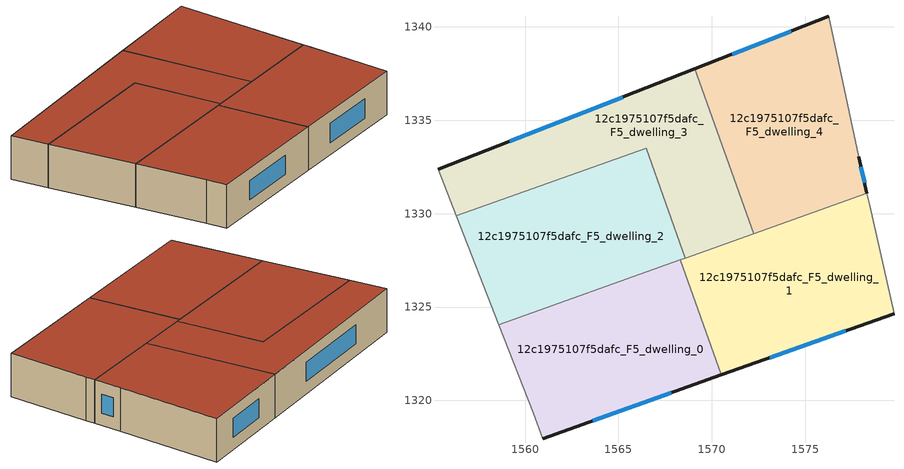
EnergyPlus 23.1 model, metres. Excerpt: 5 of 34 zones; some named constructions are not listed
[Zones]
12c1975107f5dafc_F5_dwelling_0
 floor to 12c1975107f5dafc_F4_dwelling_0 (EU_floor_Construction): 1568.31,1327.53 1570.51,1321.36 1560.94,1317.95 1560.44,1319.35 1558.59,1324.06 z15
 wall outside (EU_wall_Construction): 1560.94,1317.95 1570.51,1321.36 z15:18
 wall adiabatic (EU_wall_Construction): 1558.59,1324.06 1560.44,1319.35 1560.94,1317.95 z15:18
 wall to 12c1975107f5dafc_F5_dwelling_1 (EU_wall_Construction): 1570.51,1321.36 1568.31,1327.53 z15:18
 wall to 12c1975107f5dafc_F5_dwelling_2 (EU_wall_Construction): 1568.31,1327.53 1558.59,1324.06 z15:18
 window (EU_Window_Construction): 1563.62,1318.91 1567.83,1320.4 z15.84:17.16
 roof outside (EU_roof_Construction): 1570.51,1321.36 1568.31,1327.53 1558.59,1324.06 1560.44,1319.35 1560.94,1317.95 z18
12c1975107f5dafc_F5_dwelling_1
 floor to 12c1975107f5dafc_F4_dwelling_1 (EU_floor_Construction): 1578.31,1331.09 1578.45,1330.45 1579.75,1324.65 1570.51,1321.36 1568.31,1327.53 z15
 wall outside (EU_wall_Construction): 1570.51,1321.36 1579.75,1324.65 z15:18
 wall adiabatic (EU_wall_Construction): 1579.75,1324.65 1578.45,1330.45 1578.31,1331.09 z15:18
 wall to 12c1975107f5dafc_F5_dwelling_4 (EU_wall_Construction): 1578.31,1331.09 1572.24,1328.93 z15:18
 wall to 12c1975107f5dafc_F5_dwelling_3 (EU_wall_Construction): 1572.24,1328.93 1568.59,1327.62 z15:18
 wall to 12c1975107f5dafc_F5_dwelling_2 (EU_wall_Construction): 1568.59,1327.62 1568.31,1327.53 z15:18
 window (EU_Window_Construction): 1573.1,1322.28 1577.16,1323.73 z15.84:17.16
 roof outside (EU_roof_Construction): 1579.75,1324.65 1578.45,1330.45 1578.31,1331.09 1568.31,1327.53 1570.51,1321.36 z18
12c1975107f5dafc_F5_dwelling_2
 floor to 12c1975107f5dafc_F4_dwelling_2 (EU_floor_Construction): 1566.49,1333.51 1568.59,1327.62 1558.59,1324.06 1556.31,1329.88 z15
 wall adiabatic (EU_wall_Construction): 1556.31,1329.88 1558.59,1324.06 z15:18
 wall to 12c1975107f5dafc_F5_dwelling_3 (EU_wall_Construction): 1568.59,1327.62 1566.49,1333.51 1556.31,1329.88 z15:18
 roof outside (EU_roof_Construction): 1568.59,1327.62 1566.49,1333.51 1556.31,1329.88 1558.59,1324.06 z18
12c1975107f5dafc_F5_dwelling_3
 floor to 12c1975107f5dafc_F4_dwelling_3 (EU_floor_Construction): 1569.09,1337.75 1572.24,1328.93 1568.59,1327.62 1566.49,1333.51 1556.31,1329.88 1555.34,1332.36 z15
 wall outside (EU_wall_Construction): 1569.09,1337.75 1555.34,1332.36 z15:18
 wall adiabatic (EU_wall_Construction): 1555.34,1332.36 1556.31,1329.88 z15:18
 wall to 12c1975107f5dafc_F5_dwelling_4 (EU_wall_Construction): 1572.24,1328.93 1569.09,1337.75 z15:18
 window (EU_Window_Construction): 1565.24,1336.24 1559.19,1333.87 z15.84:17.16
 roof outside (EU_roof_Construction): 1572.24,1328.93 1569.09,1337.75 1555.34,1332.36 1556.31,1329.88 1566.49,1333.51 1568.59,1327.62 z18
12c1975107f5dafc_F5_dwelling_4
 floor to 12c1975107f5dafc_F4_dwelling_4 (EU_floor_Construction): 1576.26,1340.56 1577.86,1333.06 1578.31,1331.09 1572.24,1328.93 1569.09,1337.75 z15
 wall outside (EU_wall_Construction): 1576.26,1340.56 1569.09,1337.75 / 1578.31,1331.09 1577.86,1333.06 z15:18
 wall adiabatic (EU_wall_Construction): 1577.86,1333.06 1576.26,1340.56 z15:18
 window (EU_Window_Construction): 1574.25,1339.78 1571.1,1338.54 / 1578.18,1331.64 1577.98,1332.51 z15.84:17.16
 roof outside (EU_roof_Construction): 1578.31,1331.09 1577.86,1333.06 1576.26,1340.56 1569.09,1337.75 1572.24,1328.93 z18
[HVACTEMPLATE:THERMOSTAT] Constant Heating Setpoint=20; Constant Cooling Setpoint=50
EU_HeatOnly_12c1975107f5dafc_F0_dwelling_0; EU_HeatOnly_12c1975107f5dafc_F0_dwelling_1; EU_HeatOnly_12c1975107f5dafc_F0_dwelling_2; EU_HeatOnly_12c1975107f5dafc_F0_dwelling_3; EU_HeatOnly_12c1975107f5dafc_F0_dwelling_4; EU_HeatOnly_12c1975107f5dafc_F0_dwelling_5; EU_HeatOnly_12c1975107f5dafc_F1_dwelling_0; EU_HeatOnly_12c1975107f5dafc_F1_dwelling_1; EU_HeatOnly_12c1975107f5dafc_F1_dwelling_2; EU_HeatOnly_12c1975107f5dafc_F1_dwelling_3; EU_HeatOnly_12c1975107f5dafc_F1_dwelling_4; EU_HeatOnly_12c1975107f5dafc_F1_dwelling_5; EU_HeatOnly_12c1975107f5dafc_F2_dwelling_0; EU_HeatOnly_12c1975107f5dafc_F2_dwelling_1; EU_HeatOnly_12c1975107f5dafc_F2_dwelling_2; EU_HeatOnly_12c1975107f5dafc_F2_dwelling_3; EU_HeatOnly_12c1975107f5dafc_F2_dwelling_4; EU_HeatOnly_12c1975107f5dafc_F2_dwelling_5; EU_HeatOnly_12c1975107f5dafc_F3_dwelling_0; EU_HeatOnly_12c1975107f5dafc_F3_dwelling_1; EU_HeatOnly_12c1975107f5dafc_F3_dwelling_2; EU_HeatOnly_12c1975107f5dafc_F3_dwelling_3; EU_HeatOnly_12c1975107f5dafc_F3_dwelling_4; EU_HeatOnly_12c1975107f5dafc_F3_dwelling_5; EU_HeatOnly_12c1975107f5dafc_F4_dwelling_0; EU_HeatOnly_12c1975107f5dafc_F4_dwelling_1; EU_HeatOnly_12c1975107f5dafc_F4_dwelling_2; EU_HeatOnly_12c1975107f5dafc_F4_dwelling_3; EU_HeatOnly_12c1975107f5dafc_F4_dwelling_4; EU_HeatOnly_12c1975107f5dafc_F5_dwelling_0; EU_HeatOnly_12c1975107f5dafc_F5_dwelling_1; EU_HeatOnly_12c1975107f5dafc_F5_dwelling_2; EU_HeatOnly_12c1975107f5dafc_F5_dwelling_3; EU_HeatOnly_12c1975107f5dafc_F5_dwelling_4
[SCHEDULE:CONSTANT]
Name | Hourly Value
EU_AlwaysOn | 1
EU_CoolingOff | 0
[SCHEDULE:FILE] Column Number=1; Rows to Skip at Top=0; Number of Hours of Data=8760; Column Separator=Comma; Interpolate to Timestep=No; Minutes per Item=60; Adjust Schedule for Daylight Savings=Yes
Name | File
EU_Step8_GainSchedule_12c1975107f5dafc_F3_dwelling_0_f000 | ../../schedules/12c1975107f5dafc/12c1975107f5dafc_F3_dwelling_0_f000_gain.csv
EU_Step8_GainSchedule_12c1975107f5dafc_F3_dwelling_1_f000 | ../../schedules/12c1975107f5dafc/12c1975107f5dafc_F3_dwelling_1_f000_gain.csv
EU_Step8_GainSchedule_12c1975107f5dafc_F3_dwelling_2_f000 | ../../schedules/12c1975107f5dafc/12c1975107f5dafc_F3_dwelling_2_f000_gain.csv
EU_Step8_GainSchedule_12c1975107f5dafc_F3_dwelling_3_f000 | ../../schedules/12c1975107f5dafc/12c1975107f5dafc_F3_dwelling_3_f000_gain.csv
EU_Step8_GainSchedule_12c1975107f5dafc_F3_dwelling_4_f000 | ../../schedules/12c1975107f5dafc/12c1975107f5dafc_F3_dwelling_4_f000_gain.csv
EU_Step8_GainSchedule_12c1975107f5dafc_F3_dwelling_5_f000 | ../../schedules/12c1975107f5dafc/12c1975107f5dafc_F3_dwelling_5_f000_gain.csv
EU_Step8_GainSchedule_12c1975107f5dafc_F4_dwelling_0_f000 | ../../schedules/12c1975107f5dafc/12c1975107f5dafc_F4_dwelling_0_f000_gain.csv
EU_Step8_GainSchedule_12c1975107f5dafc_F4_dwelling_1_f000 | ../../schedules/12c1975107f5dafc/12c1975107f5dafc_F4_dwelling_1_f000_gain.csv
EU_Step8_GainSchedule_12c1975107f5dafc_F4_dwelling_2_f000 | ../../schedules/12c1975107f5dafc/12c1975107f5dafc_F4_dwelling_2_f000_gain.csv
EU_Step8_GainSchedule_12c1975107f5dafc_F4_dwelling_3_f000 | ../../schedules/12c1975107f5dafc/12c1975107f5dafc_F4_dwelling_3_f000_gain.csv
EU_Step8_GainSchedule_12c1975107f5dafc_F4_dwelling_4_f000 | ../../schedules/12c1975107f5dafc/12c1975107f5dafc_F4_dwelling_4_f000_gain.csv
EU_Step8_GainSchedule_12c1975107f5dafc_F5_dwelling_0_f000 | ../../schedules/12c1975107f5dafc/12c1975107f5dafc_F5_dwelling_0_f000_gain.csv
EU_Step8_GainSchedule_12c1975107f5dafc_F5_dwelling_1_f000 | ../../schedules/12c1975107f5dafc/12c1975107f5dafc_F5_dwelling_1_f000_gain.csv
EU_Step8_GainSchedule_12c1975107f5dafc_F5_dwelling_2_f000 | ../../schedules/12c1975107f5dafc/12c1975107f5dafc_F5_dwelling_2_f000_gain.csv
EU_Step8_GainSchedule_12c1975107f5dafc_F5_dwelling_3_f000 | ../../schedules/12c1975107f5dafc/12c1975107f5dafc_F5_dwelling_3_f000_gain.csv
EU_Step8_GainSchedule_12c1975107f5dafc_F5_dwelling_4_f000 | ../../schedules/12c1975107f5dafc/12c1975107f5dafc_F5_dwelling_4_f000_gain.csv
